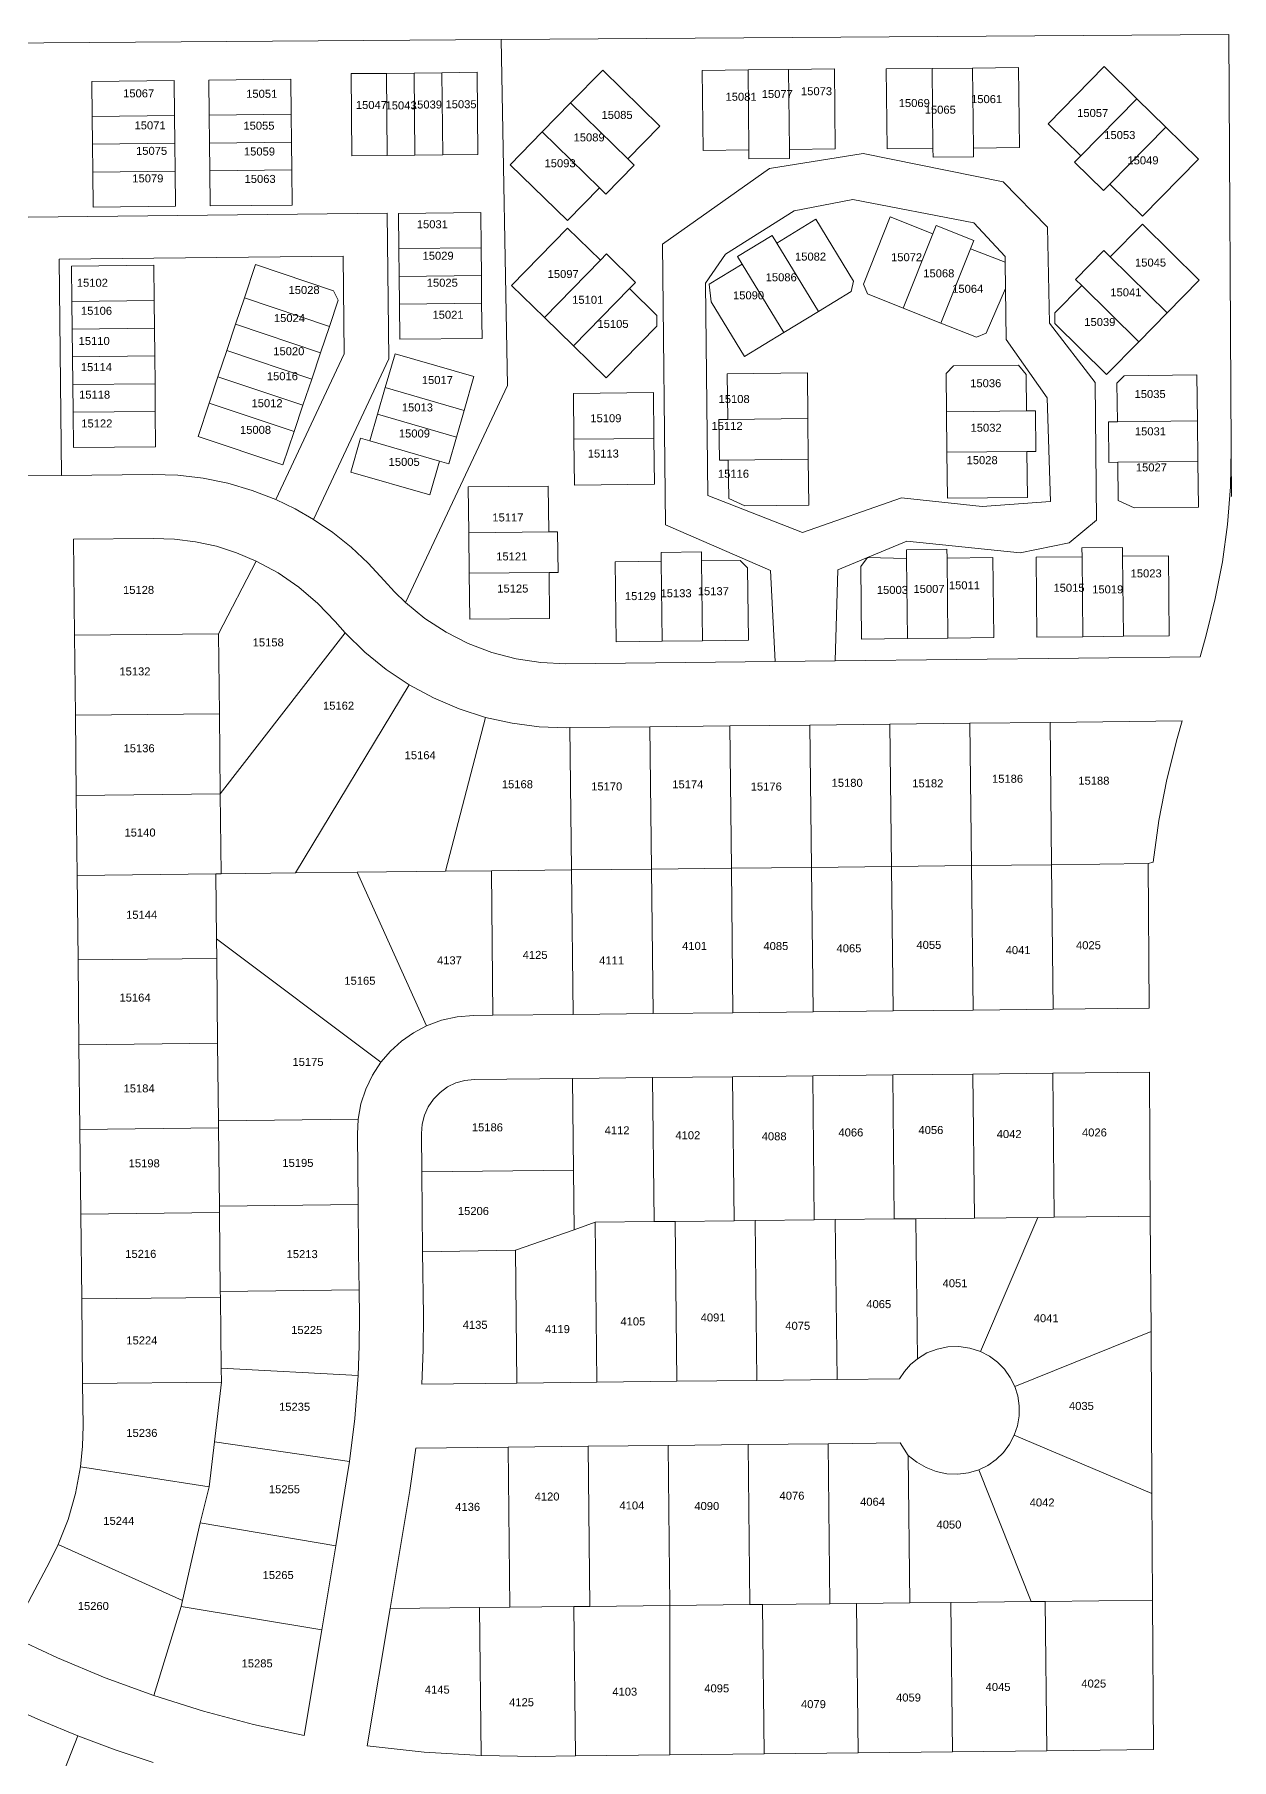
# Model space of a CAD drawing. Header units: feet. Extents: x 865220 to 5696323, y -2240498 to 1923703.
# Drawn here: x 2845307 to 2846429, y 958800 to 960417 of the extents above; entities that cross this region are included whole.
import ezdxf
from ezdxf.enums import TextEntityAlignment as Align

# ---------------------------------------------------------------- set-up
doc = ezdxf.new("R2010")
doc.units = ezdxf.units.FT
doc.header["$LTSCALE"] = 0.015
doc.header["$MEASUREMENT"] = 0
doc.layers.add('Dakota County Addresses', color=7, linetype='Continuous')
doc.layers.add('Dakota County Parcels', color=7, linetype='Continuous')
doc.styles.add('Dimensions 100', font='arial.ttf')

# ---------------------------------------------------------------- blocks, each defined once
blk = doc.blocks.new('ACMAP_ANN_TEMPLATE_Dakota County Addresses')
at = {"layer": 'Dakota County Addresses', "style": 'Dimensions 100'}
blk.add_attdef('DakotaCountyAddress', text='', height=50, dxfattribs=at).set_placement((0, 0), align=Align.CENTER)

msp = doc.modelspace()

# ---------------------------------------------------------------- linework, layer by layer
at = {"layer": 'Dakota County Parcels', "lineweight": 5}
for p, q in [((2845153.4, 960408.2), (2845744.7, 960412.2)), ((2845744.7, 960412.2), (2846426.5, 960417)), ((2845744.7, 960412.2), (2845750.7, 960087.9)), ((2846428.8, 960029), (2846426.5, 960417)), ((2845470.7, 960374.3), (2845547.6, 960375.2)), ((2845547.6, 960375.2), (2845548, 960342.2)), ((2845604.1, 960380.3), (2845637.1, 960380.6)), ((2845604.9, 960303.3), (2845604.1, 960380.3)), ((2845637.1, 960380.6), (2845663.1, 960380.9)), ((2845637.9, 960303.7), (2845637.1, 960380.6)), ((2845663.1, 960380.9), (2845689.1, 960381.2)), ((2845663.9, 960303.9), (2845663.1, 960380.9)), ((2845689.1, 960381.2), (2845722.1, 960381.6)), ((2845689.9, 960304.2), (2845689.1, 960381.2)), ((2845722.1, 960381.6), (2845722.9, 960304.6)), ((2845809.7, 960352.9), (2845839.8, 960383.7)), ((2845839.8, 960383.7), (2845893.4, 960331.2)), ((2845933, 960383.4), (2845976, 960383.8)), ((2845933.9, 960308.4), (2845933, 960383.4)), ((2845976, 960383.8), (2846014, 960384.2)), ((2845976.9, 960308.8), (2845976, 960383.8)), ((2846014, 960384.2), (2846057, 960384.7)), ((2846014.8, 960309.3), (2846014, 960384.2)), ((2846057.8, 960309.7), (2846057, 960384.7)), ((2846105.5, 960384.7), (2846148.5, 960385.2)), ((2846106.3, 960309.7), (2846105.5, 960384.7)), ((2846148.5, 960385.2), (2846186.5, 960385.6)), ((2846149.3, 960310.2), (2846148.5, 960385.2)), ((2846186.5, 960385.6), (2846229.5, 960386.1)), ((2846187.3, 960310.6), (2846186.5, 960385.6)), ((2846229.5, 960386.1), (2846230.3, 960311.1)), ((2846257.2, 960333.3), (2846309.6, 960386.9)), ((2846309.6, 960386.9), (2846340.3, 960356.8)), ((2845361.2, 960373.1), (2845438.2, 960374)), ((2845361.5, 960340.1), (2845361.2, 960373.1)), ((2845438.2, 960374), (2845438.5, 960341)), ((2845471, 960341.3), (2845470.7, 960374.3)), ((2845783.2, 960325.8), (2845809.7, 960352.9)), ((2845809.7, 960352.9), (2845863.3, 960300.5)), ((2846287.9, 960303.2), (2846340.3, 960356.8)), ((2846340.3, 960356.8), (2846367.5, 960330.3)), ((2845361.5, 960340.1), (2845438.5, 960341)), ((2845361.8, 960314.1), (2845361.5, 960340.1)), ((2845438.5, 960341), (2845438.8, 960315)), ((2845471, 960341.3), (2845548, 960342.2)), ((2845471.3, 960315.3), (2845471, 960341.3)), ((2845548, 960342.2), (2845548.3, 960316.2)), ((2845893.4, 960331.2), (2845863.3, 960300.5)), ((2846287.9, 960303.2), (2846257.2, 960333.3)), ((2846315.1, 960276.7), (2846367.5, 960330.3)), ((2846367.5, 960330.3), (2846398.2, 960300.2)), ((2845361.8, 960314.1), (2845438.8, 960315)), ((2845362.1, 960288.1), (2845361.8, 960314.1)), ((2845438.8, 960315), (2845439.1, 960289)), ((2845471.3, 960315.3), (2845548.3, 960316.2)), ((2845471.6, 960289.3), (2845471.3, 960315.3)), ((2845548.3, 960316.2), (2845548.6, 960290.2)), ((2845753.1, 960295), (2845783.2, 960325.8)), ((2845783.2, 960325.8), (2845836.8, 960273.3)), ((2846149.3, 960310.2), (2846106.3, 960309.7)), ((2846149.4, 960301.9), (2846149.3, 960310.2)), ((2846230.3, 960311.1), (2846187.3, 960310.6)), ((2846187.3, 960310.6), (2846187.4, 960302.3)), ((2845637.9, 960303.7), (2845604.9, 960303.3)), ((2845663.9, 960303.9), (2845637.9, 960303.7)), ((2845689.9, 960304.2), (2845663.9, 960303.9)), ((2845722.9, 960304.6), (2845689.9, 960304.2)), ((2845806.7, 960242.6), (2845753.1, 960295)), ((2845869.3, 960294.6), (2845842.7, 960267.5)), ((2845863.3, 960300.5), (2845869.3, 960294.6)), ((2845933.9, 960308.4), (2845976.9, 960308.8)), ((2845976.9, 960308.8), (2845976.9, 960300.5)), ((2845976.9, 960300.5), (2846014.9, 960300.9)), ((2845996, 960291.5), (2846083.9, 960305.5)), ((2846014.8, 960309.3), (2846057.8, 960309.7)), ((2846014.8, 960309.3), (2846014.9, 960300.9)), ((2846083.9, 960305.5), (2846215.2, 960278.9)), ((2846187.4, 960302.3), (2846149.4, 960301.9)), ((2846282.1, 960297.3), (2846287.9, 960303.2)), ((2846309.2, 960270.7), (2846282.1, 960297.3)), ((2846398.2, 960300.2), (2846345.8, 960246.6)), ((2845362.1, 960288.1), (2845439.1, 960289)), ((2845362.5, 960255.1), (2845362.1, 960288.1)), ((2845439.1, 960289), (2845439.5, 960256)), ((2845471.6, 960289.3), (2845548.6, 960290.2)), ((2845471.9, 960256.3), (2845471.6, 960289.3)), ((2845548.6, 960290.2), (2845548.9, 960257.2)), ((2845895.8, 960220.5), (2845996, 960291.5)), ((2846215.2, 960278.9), (2846256.6, 960236.4)), ((2845836.8, 960273.3), (2845806.7, 960242.6)), ((2845842.7, 960267.5), (2845836.8, 960273.3)), ((2846019.4, 960251.8), (2846074.3, 960262.4)), ((2846074.3, 960262.4), (2846187.6, 960240.6)), ((2846315.1, 960276.7), (2846309.2, 960270.7)), ((2846345.8, 960246.6), (2846315.1, 960276.7)), ((2845260.6, 960245.5), (2845638, 960249.6)), ((2845439.5, 960256), (2845362.5, 960255.1)), ((2845548.9, 960257.2), (2845471.9, 960256.3)), ((2845638, 960249.6), (2845639.5, 960113.1)), ((2845725.5, 960250.1), (2845648.5, 960249.3)), ((2845648.5, 960249.3), (2845648.9, 960216.3)), ((2845725.9, 960217.1), (2845725.5, 960250.1)), ((2845954.9, 960211.1), (2846019.4, 960251.8)), ((2846084.1, 960183), (2846109.2, 960246.2)), ((2846109.2, 960246.2), (2846149.2, 960230.3)), ((2845754.5, 960181.8), (2845806.9, 960235.4)), ((2845806.9, 960235.4), (2845837.7, 960205.4)), ((2846002.9, 960221.5), (2846039.6, 960243.9)), ((2846039.6, 960243.9), (2846075, 960185.8)), ((2846121.5, 960160.6), (2846149.2, 960230.3)), ((2846149.2, 960230.3), (2846152.2, 960238)), ((2846152.2, 960238), (2846187.5, 960224)), ((2846187.6, 960240.6), (2846216.9, 960209)), ((2846256.6, 960236.4), (2846258.6, 960146.4)), ((2846315.4, 960208.7), (2846345.6, 960239.3)), ((2846345.6, 960239.3), (2846398.9, 960186.7)), ((2845648.9, 960216.3), (2845725.9, 960217.1)), ((2845648.9, 960216.3), (2845649.2, 960190.3)), ((2845726.1, 960191.1), (2845725.9, 960217.1)), ((2845898.7, 959957.5), (2845895.8, 960220.5)), ((2845966.1, 960208.8), (2845998.6, 960228.6)), ((2845998.6, 960228.6), (2846002.9, 960221.5)), ((2846041.9, 960157.4), (2846002.9, 960221.5)), ((2846156.8, 960146.6), (2846184.5, 960216.2)), ((2846187.5, 960224), (2846184.5, 960216.2)), ((2846184.5, 960216.2), (2846217, 960203.7)), ((2846282.8, 960187.5), (2846309.4, 960214.5)), ((2846309.4, 960214.5), (2846315.4, 960208.7)), ((2845596.5, 960209.2), (2845330.5, 960206.3)), ((2845332.7, 960003.8), (2845330.5, 960206.3)), ((2845342.1, 960199.9), (2845419.1, 960200.7)), ((2845342.4, 960166.9), (2845342.1, 960199.9)), ((2845419.1, 960200.7), (2845419.4, 960167.7)), ((2845504.1, 960170.1), (2845514.6, 960201.4)), ((2845514.6, 960201.4), (2845587.6, 960176.9)), ((2845597.5, 960117.6), (2845596.5, 960209.2)), ((2845785.2, 960151.8), (2845837.7, 960205.4)), ((2845837.7, 960205.4), (2845843.5, 960211.3)), ((2845843.5, 960211.3), (2845870.7, 960184.7)), ((2845936.2, 960183.9), (2845954.9, 960211.1)), ((2845939.7, 960183), (2845970.5, 960201.7)), ((2845970.5, 960201.7), (2845966.1, 960208.8)), ((2846009.5, 960137.7), (2845970.5, 960201.7)), ((2846216.9, 960209), (2846217, 960203.7)), ((2846217, 960203.7), (2846217.2, 960179)), ((2846315.4, 960208.7), (2846368.8, 960156)), ((2845649.2, 960190.3), (2845726.1, 960191.1)), ((2845649.2, 960190.3), (2845649.4, 960164.3)), ((2845726.4, 960165.1), (2845726.1, 960191.1)), ((2845785.2, 960151.8), (2845754.5, 960181.8)), ((2845870.7, 960184.7), (2845864.8, 960178.8)), ((2845938.4, 959984.9), (2845936.2, 960183.9)), ((2845941.6, 960166.5), (2845939.7, 960183)), ((2846075, 960185.8), (2846072.7, 960176.2)), ((2846088, 960173.9), (2846084.1, 960183)), ((2846263.4, 960156), (2846288.7, 960181.6)), ((2846288.7, 960181.6), (2846282.8, 960187.5)), ((2846288.7, 960181.6), (2846342.1, 960129)), ((2846398.9, 960186.7), (2846368.8, 960156)), ((2845342.4, 960166.9), (2845419.4, 960167.7)), ((2845342.7, 960140.9), (2845342.4, 960166.9)), ((2845419.4, 960167.7), (2845419.7, 960141.7)), ((2845495.8, 960145.5), (2845504.1, 960170.1)), ((2845504.1, 960170.1), (2845583.7, 960143.4)), ((2845592, 960168.1), (2845583.7, 960143.4)), ((2845587.6, 960176.9), (2845592, 960168.1)), ((2845649.4, 960164.3), (2845726.4, 960165.1)), ((2845726.8, 960132.1), (2845726.4, 960165.1)), ((2845812.4, 960125.2), (2845864.8, 960178.8)), ((2845864.8, 960178.8), (2845890.6, 960153.6)), ((2845972.8, 960115.3), (2845941.6, 960166.5)), ((2846072.7, 960176.2), (2846041.9, 960157.4)), ((2846121.5, 960160.6), (2846088, 960173.9)), ((2846217.2, 960179), (2846199.3, 960137.2)), ((2846217.2, 960179), (2846217.8, 960131)), ((2845649.4, 960164.3), (2845649.8, 960131.3)), ((2845812.4, 960125.2), (2845785.2, 960151.8)), ((2845890.6, 960153.6), (2845890.7, 960143.7)), ((2846041.9, 960157.4), (2846009.5, 960137.7)), ((2846156.8, 960146.6), (2846121.5, 960160.6)), ((2846263.5, 960146.1), (2846263.4, 960156)), ((2846368.8, 960156), (2846342.1, 960129)), ((2845342.7, 960140.9), (2845419.7, 960141.7)), ((2845343, 960114.9), (2845342.7, 960140.9)), ((2845419.7, 960141.7), (2845420, 960115.7)), ((2845487.6, 960120.8), (2845495.8, 960145.5)), ((2845495.8, 960145.5), (2845575.5, 960118.8)), ((2845583.7, 960143.4), (2845575.5, 960118.8)), ((2845890.7, 960143.7), (2845843.1, 960095.1)), ((2846009.5, 960137.7), (2845972.8, 960115.3)), ((2846190.2, 960133.3), (2846156.8, 960146.6)), ((2846199.3, 960137.2), (2846190.2, 960133.3)), ((2846258.6, 960146.4), (2846301.2, 960090.9)), ((2846311.9, 960098.4), (2846263.5, 960146.1)), ((2845479.3, 960096.2), (2845487.6, 960120.8)), ((2845487.6, 960120.8), (2845567.2, 960094.1)), ((2845533.4, 959981.1), (2845597.5, 960117.6)), ((2845575.5, 960118.8), (2845567.2, 960094.1)), ((2845645.2, 960117.7), (2845636, 960086)), ((2845719.1, 960096.4), (2845645.2, 960117.7)), ((2845649.8, 960131.3), (2845726.8, 960132.1)), ((2845843.1, 960095.1), (2845812.4, 960125.2)), ((2846217.8, 960131), (2846256.4, 960076.4)), ((2846342.1, 960129), (2846311.9, 960098.4)), ((2845343, 960114.9), (2845420, 960115.7)), ((2845343.3, 960088.9), (2845343, 960114.9)), ((2845420, 960115.7), (2845420.3, 960089.7)), ((2845639.5, 960113.1), (2845568.8, 959962.5)), ((2845956.6, 960099.1), (2846031.6, 960100)), ((2846031.6, 960100), (2846032.1, 960057)), ((2846161.6, 960099.4), (2846168.5, 960106.4)), ((2846168.5, 960106.4), (2846229.5, 960107.1)), ((2846229.5, 960107.1), (2846236.6, 960098.2)), ((2845343.3, 960088.9), (2845420.3, 960089.7)), ((2845343.6, 960062.9), (2845343.3, 960088.9)), ((2845420.3, 960089.7), (2845420.6, 960063.7)), ((2845471, 960071.5), (2845479.3, 960096.2)), ((2845479.3, 960096.2), (2845558.9, 960069.5)), ((2845567.2, 960094.1), (2845558.9, 960069.5)), ((2845636, 960086), (2845628.8, 960061.1)), ((2845636, 960086), (2845710, 960064.7)), ((2845750.7, 960087.9), (2845655.1, 959884.5)), ((2845710, 960064.7), (2845719.1, 960096.4)), ((2845957.1, 960056.1), (2845956.6, 960099.1)), ((2846162, 960063.4), (2846161.6, 960099.4)), ((2846236.6, 960098.2), (2846237, 960064.2)), ((2846301.2, 960090.9), (2846302.6, 959961.9)), ((2846321.7, 960090.1), (2846328.6, 960097.2)), ((2846322.1, 960054.1), (2846321.7, 960090.1)), ((2846328.6, 960097.2), (2846396.6, 960097.9)), ((2846396.6, 960097.9), (2846397.1, 960054.9)), ((2845460.6, 960040.3), (2845471, 960071.5)), ((2845471, 960071.5), (2845550.7, 960044.8)), ((2845558.9, 960069.5), (2845550.7, 960044.8)), ((2845812.4, 960080.6), (2845887.3, 960081.4)), ((2845812.8, 960037.6), (2845812.4, 960080.6)), ((2845887.3, 960081.4), (2845887.8, 960038.4)), ((2846256.4, 960076.4), (2846259.4, 959979.4)), ((2845343.6, 960062.9), (2845420.6, 960063.7)), ((2845343.9, 960029.9), (2845343.6, 960062.9)), ((2845420.6, 960063.7), (2845420.9, 960030.7)), ((2845628.8, 960061.1), (2845621.5, 960036.1)), ((2845628.8, 960061.1), (2845702.7, 960039.7)), ((2845702.7, 960039.7), (2845710, 960064.7)), ((2845949.2, 960018.1), (2845948.8, 960056.1)), ((2845948.8, 960056.1), (2845957.1, 960056.1)), ((2845957.1, 960056.1), (2846032.1, 960057)), ((2846032.1, 960057), (2846032.5, 960019)), ((2846162, 960063.4), (2846237, 960064.2)), ((2846162.4, 960025.4), (2846162, 960063.4)), ((2846237, 960064.2), (2846245.3, 960064.3)), ((2846245.3, 960064.3), (2846245.7, 960026.3)), ((2846313.8, 960054), (2846322.1, 960054.1)), ((2846314.2, 960016), (2846313.8, 960054)), ((2846322.1, 960054.1), (2846397.1, 960054.9)), ((2846397.1, 960054.9), (2846397.5, 960016.9)), ((2845540.2, 960013.6), (2845460.6, 960040.3)), ((2845550.7, 960044.8), (2845540.2, 960013.6)), ((2845612.9, 960038.6), (2845603.7, 960006.9)), ((2845621.5, 960036.1), (2845612.9, 960038.6)), ((2845621.5, 960036.1), (2845686.9, 960017.2)), ((2845695.5, 960014.7), (2845702.7, 960039.7)), ((2845812.8, 960037.6), (2845887.8, 960038.4)), ((2845813.3, 959994.6), (2845812.8, 960037.6)), ((2845887.8, 960038.4), (2845888.3, 959995.4)), ((2845420.9, 960030.7), (2845343.9, 960029.9)), ((2846162.4, 960025.4), (2846237.4, 960026.2)), ((2846162.9, 959982.4), (2846162.4, 960025.4)), ((2846245.7, 960026.3), (2846237.4, 960026.2)), ((2846237.4, 960026.2), (2846237.9, 959983.2)), ((2846428.8, 960024.9), (2846428.8, 960026.9)), ((2846428.8, 960022.9), (2846428.8, 960024.9)), ((2846428.8, 960020.9), (2846428.8, 960022.9)), ((2846428.9, 960018.9), (2846428.8, 960020.9)), ((2845292.7, 960003.3), (2845332.7, 960003.8)), ((2845332.7, 960003.8), (2845418, 960004.7)), ((2845603.7, 960006.9), (2845677.7, 959985.5)), ((2845677.7, 959985.5), (2845686.9, 960017.2)), ((2845686.9, 960017.2), (2845695.5, 960014.7)), ((2845957.5, 960018.2), (2845949.2, 960018.1)), ((2845957.5, 960018.2), (2846032.5, 960019)), ((2845957.9, 959982.2), (2845957.5, 960018.2)), ((2846032.5, 960019), (2846033, 959976)), ((2846322.5, 960016.1), (2846314.2, 960016)), ((2846322.5, 960016.1), (2846397.5, 960016.9)), ((2846322.9, 959980.1), (2846322.5, 960016.1)), ((2846397.5, 960016.9), (2846398, 959973.9)), ((2846428.9, 960016.9), (2846428.9, 960018.9)), ((2846428.9, 960013.9), (2846428.9, 960016.9)), ((2846428.9, 960011.9), (2846428.9, 960013.9)), ((2846428.9, 960009.9), (2846428.9, 960011.9)), ((2846428.9, 960007.9), (2846428.9, 960009.9)), ((2846428.9, 960005.9), (2846428.9, 960007.9)), ((2846428.9, 960003.9), (2846428.9, 960005.9)), ((2846429, 960001.9), (2846428.9, 960003.9)), ((2845713.8, 959993), (2845788.8, 959993.8)), ((2845714.3, 959950), (2845713.8, 959993)), ((2845788.8, 959993.8), (2845789.3, 959950.8)), ((2845888.3, 959995.4), (2845813.3, 959994.6)), ((2846429, 959999.9), (2846429, 960001.9)), ((2846429, 959997.9), (2846429, 959999.9)), ((2846429, 959995.9), (2846429, 959997.9)), ((2846429, 959993.9), (2846429, 959995.9)), ((2846429, 959991.9), (2846429, 959993.9)), ((2846429, 959990), (2846429, 959991.9)), ((2846429, 959988), (2846429, 959990)), ((2846429.1, 959986), (2846429, 959988)), ((2846027.2, 959950.4), (2845938.4, 959984.9)), ((2845973, 959975.3), (2845957.9, 959982.2)), ((2846033, 959976), (2845973, 959975.3)), ((2846119.9, 959982.9), (2846027.2, 959950.4)), ((2846195.5, 959974.7), (2846119.9, 959982.9)), ((2846237.9, 959983.2), (2846162.9, 959982.4)), ((2846259.4, 959979.4), (2846195.5, 959974.7)), ((2846338, 959973.3), (2846322.9, 959980.1)), ((2846398, 959973.9), (2846338, 959973.3)), ((2846429.1, 959984), (2846429.1, 959986)), ((2845997.1, 959914.6), (2845898.7, 959957.5)), ((2846302.6, 959961.9), (2846276.9, 959940.6)), ((2845343.9, 959943.9), (2845418.6, 959944.7)), ((2845344.8, 959853.9), (2845343.9, 959943.9)), ((2845714.3, 959950), (2845789.3, 959950.8)), ((2845714.7, 959912), (2845714.3, 959950)), ((2845789.3, 959950.8), (2845797.6, 959950.9)), ((2845797.6, 959950.9), (2845798, 959912.9)), ((2846124.8, 959942), (2846088, 959926.7)), ((2846231, 959931.1), (2846124.8, 959942)), ((2846276.9, 959940.6), (2846231, 959931.1)), ((2845479.8, 959855.4), (2845515.2, 959923.5)), ((2845851.6, 959922.8), (2845894.6, 959923.3)), ((2845852.4, 959847.8), (2845851.6, 959922.8)), ((2845894.5, 959931.6), (2845932.5, 959932)), ((2845894.6, 959923.3), (2845894.5, 959931.6)), ((2845895.4, 959848.3), (2845894.6, 959923.3)), ((2845932.5, 959932), (2845932.5, 959923.7)), ((2845932.5, 959923.7), (2845968.5, 959924.1)), ((2845933.4, 959848.7), (2845932.5, 959923.7)), ((2845968.5, 959924.1), (2845975.6, 959917.2)), ((2846088, 959926.7), (2846060.1, 959915.3)), ((2846081.6, 959918.3), (2846088, 959926.7)), ((2846088, 959926.7), (2846124.5, 959925.8)), ((2846124.4, 959934.1), (2846162.4, 959934.5)), ((2846124.5, 959925.8), (2846124.4, 959934.1)), ((2846125.3, 959850.8), (2846124.5, 959925.8)), ((2846162.4, 959934.5), (2846162.5, 959926.2)), ((2846162.5, 959926.2), (2846205.5, 959926.7)), ((2846163.3, 959851.2), (2846162.5, 959926.2)), ((2846205.5, 959926.7), (2846206.3, 959851.7)), ((2846246, 959927.1), (2846289, 959927.6)), ((2846246.8, 959852.1), (2846246, 959927.1)), ((2846288.9, 959935.9), (2846326.9, 959936.3)), ((2846289, 959927.6), (2846288.9, 959935.9)), ((2846289.8, 959852.6), (2846289, 959927.6)), ((2846326.9, 959936.3), (2846327, 959928)), ((2846327, 959928), (2846370, 959928.5)), ((2846327.8, 959853), (2846327, 959928)), ((2846370, 959928.5), (2846370.8, 959853.5)), ((2845714.7, 959912), (2845789.7, 959912.8)), ((2845715.2, 959869), (2845714.7, 959912)), ((2845798, 959912.9), (2845789.7, 959912.8)), ((2845789.7, 959912.8), (2845790.1, 959869.8)), ((2845975.6, 959917.2), (2845976.4, 959849.2)), ((2846001.6, 959829.5), (2845997.1, 959914.6)), ((2846060.1, 959915.3), (2846057.6, 959830.1)), ((2846082.3, 959850.3), (2846081.6, 959918.3)), ((2845589.1, 959866.7), (2845598.4, 959856.2)), ((2845790.1, 959869.8), (2845715.2, 959869)), ((2845344.8, 959853.9), (2845479.8, 959855.4)), ((2845345.7, 959778.9), (2845344.8, 959853.9)), ((2845480.6, 959780.4), (2845479.8, 959855.4)), ((2845481.5, 959705.4), (2845598.4, 959856.2)), ((2845895.4, 959848.3), (2845852.4, 959847.8)), ((2845933.4, 959848.7), (2845895.4, 959848.3)), ((2845976.4, 959849.2), (2845933.4, 959848.7)), ((2846125.3, 959850.8), (2846082.3, 959850.3)), ((2846163.3, 959851.2), (2846125.3, 959850.8)), ((2846206.3, 959851.7), (2846163.3, 959851.2)), ((2846289.8, 959852.6), (2846246.8, 959852.1)), ((2846327.8, 959853), (2846289.8, 959852.6)), ((2846370.8, 959853.5), (2846327.8, 959853)), ((2846405.3, 959854.1), (2846399.6, 959833.8)), ((2845805.4, 959827.3), (2846001.6, 959829.5)), ((2846001.6, 959829.5), (2846057.6, 959830.1)), ((2846057.6, 959830.1), (2846399.6, 959833.8)), ((2845552.1, 959631.2), (2845658.4, 959807.5)), ((2845345.7, 959778.9), (2845480.6, 959780.4)), ((2845346.5, 959703.9), (2845345.7, 959778.9)), ((2845480.6, 959780.4), (2845481.5, 959705.4)), ((2845692.5, 959632.7), (2845729.9, 959777)), ((2845806, 959767.3), (2845809, 959767.4)), ((2845809, 959767.4), (2845884, 959768.2)), ((2845810.5, 959634), (2845809, 959767.4)), ((2845884, 959768.2), (2845959, 959769)), ((2845885.5, 959634.8), (2845884, 959768.2)), ((2845959, 959769), (2846034, 959769.8)), ((2845960.5, 959635.6), (2845959, 959769)), ((2846034, 959769.8), (2846109, 959770.6)), ((2846035.5, 959636.4), (2846034, 959769.8)), ((2846109, 959770.6), (2846184, 959771.4)), ((2846110.4, 959637.3), (2846109, 959770.6)), ((2846184, 959771.4), (2846259, 959772.3)), ((2846185.4, 959638.1), (2846184, 959771.4)), ((2846259, 959772.3), (2846382.7, 959773.6)), ((2846260.4, 959638.9), (2846259, 959772.3)), ((2846382.7, 959773.6), (2846378.1, 959757.1)), ((2845346.5, 959703.9), (2845481.5, 959705.4)), ((2845347.3, 959628.9), (2845346.5, 959703.9)), ((2845482.3, 959630.4), (2845481.5, 959705.4)), ((2845482.3, 959630.4), (2845552.1, 959631.2)), ((2845552.1, 959631.2), (2845609.7, 959631.8)), ((2845609.7, 959631.8), (2845692.5, 959632.7)), ((2845609.7, 959631.8), (2845674.7, 959487.9)), ((2845692.5, 959632.7), (2845735.5, 959633.2)), ((2845735.5, 959633.2), (2845810.5, 959634)), ((2845737, 959497.8), (2845735.5, 959633.2)), ((2845810.5, 959634), (2845885.5, 959634.8)), ((2845812, 959498.6), (2845810.5, 959634)), ((2845885.5, 959634.8), (2845960.5, 959635.6)), ((2845887, 959499.4), (2845885.5, 959634.8)), ((2845960.5, 959635.6), (2846035.5, 959636.4)), ((2845961.9, 959500.2), (2845960.5, 959635.6)), ((2846035.5, 959636.4), (2846110.4, 959637.3)), ((2846036.9, 959501), (2846035.5, 959636.4)), ((2846110.4, 959637.3), (2846185.4, 959638.1)), ((2846111.9, 959501.9), (2846110.4, 959637.3)), ((2846185.4, 959638.1), (2846260.4, 959638.9)), ((2846186.9, 959502.7), (2846185.4, 959638.1)), ((2846260.4, 959638.9), (2846351.1, 959639.9)), ((2846261.9, 959503.5), (2846260.4, 959638.9)), ((2846351.1, 959639.9), (2846355.7, 959641.4)), ((2846351.9, 959504.5), (2846351.1, 959639.9)), ((2845347.3, 959628.9), (2845477.3, 959630.4)), ((2845348.2, 959549.6), (2845347.3, 959628.9)), ((2845477.9, 959569.4), (2845477.3, 959630.4)), ((2845477.3, 959630.4), (2845482.3, 959630.4)), ((2845477.9, 959569.4), (2845632, 959453.7)), ((2845478.1, 959551), (2845477.9, 959569.4)), ((2845348.2, 959549.6), (2845478.1, 959551)), ((2845479, 959471.6), (2845478.1, 959551)), ((2845349, 959470.2), (2845348.2, 959549.6)), ((2846036.9, 959501), (2846111.9, 959501.9)), ((2846111.9, 959501.9), (2846186.9, 959502.7)), ((2846186.9, 959502.7), (2846261.9, 959503.5)), ((2846261.9, 959503.5), (2846351.9, 959504.5)), ((2845718.7, 959497.6), (2845737, 959497.8)), ((2845737, 959497.8), (2845812, 959498.6)), ((2845812, 959498.6), (2845887, 959499.4)), ((2845887, 959499.4), (2845961.9, 959500.2)), ((2845961.9, 959500.2), (2846036.9, 959501)), ((2845349, 959470.2), (2845479, 959471.6)), ((2845349.9, 959390.8), (2845349, 959470.2)), ((2845479.8, 959399), (2845479, 959471.6)), ((2845719.4, 959437.6), (2845811.6, 959438.6)), ((2845811.6, 959438.6), (2845886.6, 959439.4)), ((2845812.6, 959352.6), (2845811.6, 959438.6)), ((2845886.6, 959439.4), (2845961.6, 959440.2)), ((2845888.1, 959304.4), (2845886.6, 959439.4)), ((2845961.6, 959440.2), (2846036.6, 959441)), ((2845963.1, 959305.2), (2845961.6, 959440.2)), ((2846036.6, 959441), (2846111.6, 959441.9)), ((2846038.1, 959306.1), (2846036.6, 959441)), ((2846111.6, 959441.9), (2846186.6, 959442.7)), ((2846113.1, 959306.9), (2846111.6, 959441.9)), ((2846186.6, 959442.7), (2846261.6, 959443.5)), ((2846188.1, 959307.7), (2846186.6, 959442.7)), ((2846261.6, 959443.5), (2846352.2, 959444.5)), ((2846263, 959308.5), (2846261.6, 959443.5)), ((2846353, 959309.5), (2846352.2, 959444.5)), ((2845349.9, 959390.8), (2845479.9, 959392.2)), ((2845350.7, 959311.4), (2845349.9, 959390.8)), ((2845479.8, 959399), (2845610.7, 959400.4)), ((2845479.9, 959392.2), (2845479.8, 959399)), ((2845480.7, 959319), (2845479.9, 959392.2)), ((2845610.7, 959400.4), (2845609.9, 959386.4)), ((2845610.6, 959320.4), (2845609.9, 959386.4)), ((2845670.3, 959351.1), (2845669.9, 959387)), ((2845670.3, 959351.1), (2845812.6, 959352.6)), ((2845671.1, 959276.1), (2845670.3, 959351.1)), ((2845813.2, 959296.8), (2845812.6, 959352.6)), ((2845350.7, 959311.4), (2845480.7, 959312.8)), ((2845351.6, 959232), (2845350.7, 959311.4)), ((2845480.7, 959319), (2845610.6, 959320.4)), ((2845480.7, 959312.8), (2845480.7, 959319)), ((2845481.5, 959239), (2845480.7, 959312.8)), ((2845611.1, 959275.4), (2845610.6, 959320.4)), ((2846133.3, 959307.1), (2846188.1, 959307.7)), ((2846188.1, 959307.7), (2846247.7, 959308.4)), ((2846193.9, 959182.7), (2846247.7, 959308.4)), ((2846247.7, 959308.4), (2846263, 959308.5)), ((2846263, 959308.5), (2846353, 959309.5)), ((2846353.7, 959201.5), (2846353, 959309.5)), ((2845758, 959277.6), (2845813.2, 959296.8)), ((2845813.2, 959296.8), (2845832.8, 959303.8)), ((2845832.8, 959303.8), (2845888.1, 959304.4)), ((2845834.4, 959153.9), (2845832.8, 959303.8)), ((2845888.1, 959304.4), (2845907.8, 959304.6)), ((2845907.8, 959304.6), (2845963.1, 959305.2)), ((2845909.4, 959154.7), (2845907.8, 959304.6)), ((2845963.1, 959305.2), (2845982.8, 959305.5)), ((2845982.8, 959305.5), (2846038.1, 959306.1)), ((2845984.4, 959155.5), (2845982.8, 959305.5)), ((2846038.1, 959306.1), (2846057.8, 959306.3)), ((2846057.8, 959306.3), (2846113.1, 959306.9)), ((2846059.4, 959156.3), (2846057.8, 959306.3)), ((2846113.1, 959306.9), (2846133.3, 959307.1)), ((2846134.7, 959175.9), (2846133.3, 959307.1)), ((2845611.5, 959240.4), (2845611.1, 959275.4)), ((2845671.1, 959276.1), (2845758, 959277.6)), ((2845671.8, 959216.6), (2845671.1, 959276.1)), ((2845759.5, 959153), (2845758, 959277.6)), ((2845351.6, 959232), (2845481.6, 959233.4)), ((2845352.5, 959152.6), (2845351.6, 959232)), ((2845481.5, 959239), (2845611.5, 959240.4)), ((2845481.6, 959233.4), (2845481.5, 959239)), ((2845482.3, 959167), (2845481.6, 959233.4)), ((2845611.8, 959215.9), (2845611.5, 959240.4)), ((2846225.9, 959150), (2846353.7, 959201.5)), ((2846354.5, 959049.5), (2846353.7, 959201.5)), ((2845482.3, 959167), (2845610.6, 959160.3)), ((2845482.5, 959154), (2845482.3, 959167)), ((2845352.5, 959152.6), (2845482.5, 959154)), ((2845352.9, 959113.1), (2845352.5, 959152.6)), ((2845475.9, 959098.1), (2845482.5, 959154)), ((2845670.3, 959152.1), (2845759.5, 959153)), ((2845759.5, 959153), (2845834.4, 959153.9)), ((2845834.4, 959153.9), (2845909.4, 959154.7)), ((2845909.4, 959154.7), (2845984.4, 959155.5)), ((2845984.4, 959155.5), (2846059.4, 959156.3)), ((2846059.4, 959156.3), (2846117.9, 959156.9)), ((2845471, 959055.9), (2845475.9, 959098.1)), ((2845475.9, 959098.1), (2845602.6, 959079.6)), ((2846225.5, 959104.1), (2846354.5, 959049.5)), ((2845659.1, 959052.4), (2845664.8, 959092)), ((2845664.8, 959092), (2845751.1, 959092.9)), ((2845751.1, 959092.9), (2845826.1, 959093.8)), ((2845752.7, 958943), (2845751.1, 959092.9)), ((2845826.1, 959093.8), (2845901.1, 959094.6)), ((2845827.7, 958943.8), (2845826.1, 959093.8)), ((2845901.1, 959094.6), (2845976.1, 959095.4)), ((2845902.7, 958944.6), (2845901.1, 959094.6)), ((2845976.1, 959095.4), (2846051.1, 959096.2)), ((2845977.7, 958945.4), (2845976.1, 959095.4)), ((2846051.1, 959096.2), (2846118.6, 959097)), ((2846052.7, 958946.2), (2846051.1, 959096.2)), ((2846118.6, 959097), (2846126.2, 959085.3)), ((2846127.7, 958947.1), (2846126.2, 959085.3)), ((2845350.5, 959074.5), (2845471, 959055.9)), ((2845599.9, 959062.3), (2845602.6, 959079.6)), ((2846192.3, 959071.7), (2846241.2, 958948.3)), ((2845462.5, 959022.1), (2845471, 959055.9)), ((2845589.6, 959000.5), (2845599.9, 959062.3)), ((2845640.7, 958941.7), (2845659.1, 959052.4)), ((2846355.1, 958949.5), (2846354.5, 959049.5)), ((2845446.1, 958949.4), (2845462.5, 959022.1)), ((2845462.5, 959022.1), (2845589.6, 959000.5)), ((2845321.8, 958985.7), (2845329.7, 959001.7)), ((2845329.7, 959001.7), (2845446.1, 958949.4)), ((2845576.5, 958921.7), (2845589.6, 959000.5)), ((2845284.8, 958916.1), (2845321.8, 958985.7)), ((2845419.3, 958860.2), (2845444.8, 958943.6)), ((2845444.8, 958943.6), (2845446.1, 958949.4)), ((2845444.8, 958943.6), (2845576.5, 958921.7)), ((2845619.2, 958813.1), (2845640.7, 958941.7)), ((2845640.7, 958941.7), (2845724.5, 958942.7)), ((2845724.5, 958942.7), (2845752.7, 958943)), ((2845726, 958803.9), (2845724.5, 958942.7)), ((2845752.7, 958943), (2845812.9, 958943.6)), ((2845812.9, 958943.6), (2845827.7, 958943.8)), ((2845814.4, 958803.6), (2845812.9, 958943.6)), ((2845827.7, 958943.8), (2845902.7, 958944.6)), ((2845902.7, 958944.6), (2845977.7, 958945.4)), ((2845902.7, 958804.6), (2845902.7, 958944.6)), ((2845977.7, 958945.4), (2845989.5, 958945.5)), ((2845989.5, 958945.5), (2846052.7, 958946.2)), ((2845991, 958805.6), (2845989.5, 958945.5)), ((2846052.7, 958946.2), (2846077.8, 958946.5)), ((2846077.8, 958946.5), (2846127.7, 958947.1)), ((2846079.3, 958806.5), (2846077.8, 958946.5)), ((2846127.7, 958947.1), (2846166.1, 958947.5)), ((2846166.1, 958947.5), (2846241.2, 958948.3)), ((2846167.6, 958807.5), (2846166.1, 958947.5)), ((2846241.2, 958948.3), (2846254.4, 958948.4)), ((2846254.4, 958948.4), (2846355.1, 958949.5)), ((2846256, 958808.5), (2846254.4, 958948.4)), ((2846355.9, 958809.5), (2846355.1, 958949.5)), ((2845560, 958822.9), (2845576.5, 958921.7)), ((2845285.7, 958664.5), (2845347.9, 958822.5)), ((2845991, 958805.6), (2846079.3, 958806.5)), ((2846079.3, 958806.5), (2846167.6, 958807.5)), ((2846167.6, 958807.5), (2846256, 958808.5)), ((2846256, 958808.5), (2846355.9, 958809.5)), ((2845726, 958803.9), (2845777.3, 958803.2)), ((2845777.3, 958803.2), (2845814.4, 958803.6)), ((2845814.4, 958803.6), (2845902.7, 958804.6)), ((2845902.7, 958804.6), (2845991, 958805.6))]:
    msp.add_line(p, q, dxfattribs=at)
for points in [[(2846405.3, 959854.1), (2846413.9, 959888.3), (2846420.5, 959922.9), (2846425.2, 959957.9), (2846428, 959993), (2846428.8, 960028.3)], [(2846428.8, 960026.9), (2846428.8, 960028.3), (2846428.8, 960029)], [(2845418, 960004.7), (2845441.7, 960003.9), (2845465.3, 960001.2), (2845488.5, 959996.4), (2845511.3, 959989.7), (2845533.4, 959981.1)], [(2845533.4, 959981.1), (2845551.5, 959972.5), (2845568.8, 959962.5)], [(2845568.8, 959962.5), (2845587, 959950.2), (2845604.1, 959936.5), (2845620.1, 959921.5), (2845634.9, 959905.4)], [(2845418.6, 959944.7), (2845438.5, 959944), (2845458.3, 959941.5), (2845477.8, 959937.3), (2845496.8, 959931.2), (2845515.2, 959923.5)], [(2845515.2, 959923.5), (2845535.8, 959912.4), (2845555.2, 959899.1), (2845573, 959883.8), (2845589.1, 959866.7)], [(2845634.9, 959905.4), (2845644.6, 959894.6), (2845655.1, 959884.5)], [(2845655.1, 959884.5), (2845673.3, 959869.6), (2845693, 959856.8), (2845713.9, 959846.1), (2845735.9, 959837.8), (2845758.7, 959831.8), (2845781.9, 959828.3), (2845805.4, 959827.3)], [(2845598.4, 959856.2), (2845616.9, 959838.1), (2845636.9, 959821.9), (2845658.4, 959807.5)], [(2845658.4, 959807.5), (2845681.3, 959795.2), (2845705.2, 959785), (2845729.9, 959777)], [(2845729.9, 959777), (2845755, 959771.5), (2845780.4, 959768.2), (2845806, 959767.3)], [(2846378.1, 959757.1), (2846368.5, 959718.9), (2846361, 959680.3), (2846355.7, 959641.4)], [(2845674.7, 959487.9), (2845662.5, 959481.4), (2845651.2, 959473.4), (2845640.9, 959464.2), (2845632, 959453.7)], [(2845718.7, 959497.6), (2845703.6, 959496.4), (2845688.9, 959493.1), (2845674.7, 959487.9)], [(2845632, 959453.7), (2845624, 959441.5), (2845617.8, 959428.4), (2845613.3, 959414.7), (2845610.7, 959400.4)], [(2845719.4, 959437.6), (2845710.7, 959436.7), (2845702.3, 959434.4), (2845694.4, 959430.6), (2845687.4, 959425.5), (2845681.3, 959419.3), (2845676.3, 959412.1), (2845672.7, 959404.2), (2845670.6, 959395.7), (2845669.9, 959387)], [(2845610.6, 959160.3), (2845611.6, 959188.1), (2845611.8, 959215.9)], [(2845670.3, 959152.1), (2845671.6, 959184.3), (2845671.8, 959216.6)], [(2846193.9, 959182.7), (2846184, 959185.9), (2846173.7, 959187.4), (2846163.4, 959187.1), (2846153.2, 959185), (2846143.6, 959181.3), (2846134.7, 959175.9)], [(2846225.9, 959150), (2846221.7, 959158.4), (2846216.2, 959166), (2846209.7, 959172.7), (2846202.2, 959178.3), (2846193.9, 959182.7)], [(2846134.7, 959175.9), (2846128.2, 959170.4), (2846122.6, 959164), (2846117.9, 959156.9)], [(2845602.6, 959079.6), (2845607.5, 959119.8), (2845610.6, 959160.3)], [(2846225.5, 959104.1), (2846228.4, 959113), (2846230, 959122.3), (2846230.1, 959131.7), (2846228.7, 959141), (2846225.9, 959150)], [(2845350.5, 959074.5), (2845352.4, 959093.8), (2845352.9, 959113.1)], [(2846192.3, 959071.7), (2846200.8, 959075.9), (2846208.6, 959081.4), (2846215.4, 959088.1), (2846221.1, 959095.7), (2846225.5, 959104.1)], [(2846126.2, 959085.3), (2846134.1, 959078.8), (2846142.9, 959073.8), (2846152.4, 959070.2), (2846162.3, 959068.1), (2846172.5, 959067.7), (2846182.5, 959068.9), (2846192.3, 959071.7)], [(2845329.7, 959001.7), (2845338.9, 959025.3), (2845345.9, 959049.6), (2845350.5, 959074.5)], [(2845284.8, 958916.1), (2845328.8, 958895.5), (2845373.7, 958876.8), (2845419.3, 958860.2)], [(2845419.3, 958860.2), (2845465.7, 958845.7), (2845512.6, 958833.2), (2845560, 958822.9)], [(2845279.1, 958852.2), (2845313.3, 958836.8), (2845347.9, 958822.5)], [(2845347.9, 958822.5), (2845383, 958809.3), (2845418.6, 958797.3)], [(2845619.2, 958813.1), (2845672.5, 958807.2), (2845726, 958803.9)]]:
    msp.add_lwpolyline(points, dxfattribs=at)

# ---------------------------------------------------------------- block references
at = {"layer": 'Dakota County Addresses', "lineweight": 5, "xscale": 0.15, "yscale": 0.15, "zscale": 0.15}
for p, values in [((2845405, 960358.1), {'DakotaCountyAddress': '15067'}), ((2845520.3, 960357.7), {'DakotaCountyAddress': '15051'}), ((2845969.5, 960354.9), {'DakotaCountyAddress': '15081'}), ((2846003.4, 960357.5), {'DakotaCountyAddress': '15077'}), ((2846040.2, 960360.1), {'DakotaCountyAddress': '15073'}), ((2846199.6, 960352.7), {'DakotaCountyAddress': '15061'}), ((2845623.1, 960347.2), {'DakotaCountyAddress': '15047'}), ((2845650.9, 960346.8), {'DakotaCountyAddress': '15043'}), ((2845674.7, 960347.6), {'DakotaCountyAddress': '15039'}), ((2845707.1, 960347.9), {'DakotaCountyAddress': '15035'}), ((2845853.3, 960337.9), {'DakotaCountyAddress': '15085'}), ((2846131.8, 960349), {'DakotaCountyAddress': '15069'}), ((2846156.2, 960342.8), {'DakotaCountyAddress': '15065'}), ((2846299, 960339.7), {'DakotaCountyAddress': '15057'}), ((2845415.7, 960328.1), {'DakotaCountyAddress': '15071'}), ((2845517.7, 960327.8), {'DakotaCountyAddress': '15055'}), ((2846324.4, 960319), {'DakotaCountyAddress': '15053'}), ((2845417.1, 960304.2), {'DakotaCountyAddress': '15075'}), ((2845518.2, 960303.6), {'DakotaCountyAddress': '15059'}), ((2845827.1, 960316.8), {'DakotaCountyAddress': '15089'}), ((2845799.9, 960292.6), {'DakotaCountyAddress': '15093'}), ((2846346.1, 960295.3), {'DakotaCountyAddress': '15049'}), ((2845413.6, 960278.4), {'DakotaCountyAddress': '15079'}), ((2845518.8, 960277.9), {'DakotaCountyAddress': '15063'}), ((2845680.2, 960235.4), {'DakotaCountyAddress': '15031'}), ((2845685.6, 960205.9), {'DakotaCountyAddress': '15029'}), ((2846034.6, 960205.1), {'DakotaCountyAddress': '15082'}), ((2846124.6, 960204.5), {'DakotaCountyAddress': '15072'}), ((2846154.8, 960189.4), {'DakotaCountyAddress': '15068'}), ((2846353.2, 960199.5), {'DakotaCountyAddress': '15045'}), ((2845361.6, 960180.6), {'DakotaCountyAddress': '15102'}), ((2845560, 960173.8), {'DakotaCountyAddress': '15028'}), ((2845689.5, 960180.6), {'DakotaCountyAddress': '15025'}), ((2845802.8, 960188.8), {'DakotaCountyAddress': '15097'}), ((2846007.1, 960185.7), {'DakotaCountyAddress': '15086'}), ((2846181.9, 960174.9), {'DakotaCountyAddress': '15064'}), ((2845825.8, 960164.6), {'DakotaCountyAddress': '15101'}), ((2845976.5, 960168.8), {'DakotaCountyAddress': '15090'}), ((2846330.1, 960171.6), {'DakotaCountyAddress': '15041'}), ((2845365.5, 960154.3), {'DakotaCountyAddress': '15106'}), ((2845546.3, 960147.5), {'DakotaCountyAddress': '15024'}), ((2845694.9, 960150.6), {'DakotaCountyAddress': '15021'}), ((2845849.5, 960142), {'DakotaCountyAddress': '15105'}), ((2846305.7, 960143.8), {'DakotaCountyAddress': '15039'}), ((2845363.3, 960126), {'DakotaCountyAddress': '15110'}), ((2845545.7, 960116.4), {'DakotaCountyAddress': '15020'}), ((2845365.4, 960101.5), {'DakotaCountyAddress': '15114'}), ((2845539.7, 960093), {'DakotaCountyAddress': '15016'}), ((2845684.9, 960089.4), {'DakotaCountyAddress': '15017'}), ((2846198.8, 960086.4), {'DakotaCountyAddress': '15036'}), ((2846352.8, 960076.3), {'DakotaCountyAddress': '15035'}), ((2845363.7, 960075.7), {'DakotaCountyAddress': '15118'}), ((2845525.3, 960067.7), {'DakotaCountyAddress': '15012'}), ((2845666.2, 960063.7), {'DakotaCountyAddress': '15013'}), ((2845963, 960071.6), {'DakotaCountyAddress': '15108'}), ((2845365.8, 960048.7), {'DakotaCountyAddress': '15122'}), ((2845842.8, 960053.6), {'DakotaCountyAddress': '15109'}), ((2845956.4, 960046.4), {'DakotaCountyAddress': '15112'}), ((2846199.1, 960044.7), {'DakotaCountyAddress': '15032'}), ((2845514.5, 960042.7), {'DakotaCountyAddress': '15008'}), ((2845663.4, 960039.3), {'DakotaCountyAddress': '15009'}), ((2846353.1, 960041.3), {'DakotaCountyAddress': '15031'}), ((2845653.8, 960012.7), {'DakotaCountyAddress': '15005'}), ((2845840.4, 960020.5), {'DakotaCountyAddress': '15113'}), ((2846195.4, 960014.3), {'DakotaCountyAddress': '15028'}), ((2845962.4, 960001.6), {'DakotaCountyAddress': '15116'}), ((2846354, 960007.5), {'DakotaCountyAddress': '15027'}), ((2845751, 959960.6), {'DakotaCountyAddress': '15117'}), ((2845754.6, 959924.1), {'DakotaCountyAddress': '15121'}), ((2846349.1, 959908.2), {'DakotaCountyAddress': '15023'}), ((2845404.9, 959892.7), {'DakotaCountyAddress': '15128'}), ((2845755.6, 959894), {'DakotaCountyAddress': '15125'}), ((2845875.2, 959886.9), {'DakotaCountyAddress': '15129'}), ((2845908.6, 959889.6), {'DakotaCountyAddress': '15133'}), ((2845943.5, 959891.5), {'DakotaCountyAddress': '15137'}), ((2846111.3, 959892.7), {'DakotaCountyAddress': '15003'}), ((2846145.6, 959893.6), {'DakotaCountyAddress': '15007'}), ((2846178.8, 959897), {'DakotaCountyAddress': '15011'}), ((2846276.8, 959894.7), {'DakotaCountyAddress': '15015'}), ((2846313.1, 959893.2), {'DakotaCountyAddress': '15019'}), ((2845526.4, 959843.5), {'DakotaCountyAddress': '15158'}), ((2845401.5, 959816.3), {'DakotaCountyAddress': '15132'}), ((2845592.3, 959784.2), {'DakotaCountyAddress': '15162'}), ((2845405.4, 959744.3), {'DakotaCountyAddress': '15136'}), ((2845668.8, 959737.8), {'DakotaCountyAddress': '15164'}), ((2845759.9, 959710.6), {'DakotaCountyAddress': '15168'}), ((2845843.6, 959708.5), {'DakotaCountyAddress': '15170'}), ((2845919.6, 959710.5), {'DakotaCountyAddress': '15174'}), ((2845993.1, 959708.4), {'DakotaCountyAddress': '15176'}), ((2846068.9, 959711.9), {'DakotaCountyAddress': '15180'}), ((2846144.5, 959711.4), {'DakotaCountyAddress': '15182'}), ((2846219.2, 959715.7), {'DakotaCountyAddress': '15186'}), ((2846300.1, 959713.9), {'DakotaCountyAddress': '15188'}), ((2845406.3, 959665.3), {'DakotaCountyAddress': '15140'}), ((2845407.8, 959588.2), {'DakotaCountyAddress': '15144'}), ((2845925.9, 959559.1), {'DakotaCountyAddress': '4101'}), ((2846002.1, 959558.9), {'DakotaCountyAddress': '4085'}), ((2846145.5, 959560), {'DakotaCountyAddress': '4055'}), ((2846295, 959559.7), {'DakotaCountyAddress': '4025'}), ((2845696.2, 959545.5), {'DakotaCountyAddress': '4137'}), ((2845776.5, 959550.6), {'DakotaCountyAddress': '4125'}), ((2845848.2, 959545.4), {'DakotaCountyAddress': '4111'}), ((2846070.6, 959556.8), {'DakotaCountyAddress': '4065'}), ((2846229.1, 959555.1), {'DakotaCountyAddress': '4041'}), ((2845612.3, 959526.4), {'DakotaCountyAddress': '15165'}), ((2845401.6, 959510.6), {'DakotaCountyAddress': '15164'}), ((2845563.7, 959450.3), {'DakotaCountyAddress': '15175'}), ((2845405.4, 959425.5), {'DakotaCountyAddress': '15184'}), ((2845731.8, 959389), {'DakotaCountyAddress': '15186'}), ((2845853.3, 959386.2), {'DakotaCountyAddress': '4112'}), ((2845919.6, 959381.6), {'DakotaCountyAddress': '4102'}), ((2846072.4, 959384.2), {'DakotaCountyAddress': '4066'}), ((2846147.4, 959386.5), {'DakotaCountyAddress': '4056'}), ((2846220.7, 959382.7), {'DakotaCountyAddress': '4042'}), ((2846300.6, 959384.2), {'DakotaCountyAddress': '4026'}), ((2846000.5, 959380.6), {'DakotaCountyAddress': '4088'}), ((2845410.2, 959355.3), {'DakotaCountyAddress': '15198'}), ((2845554.2, 959355.7), {'DakotaCountyAddress': '15195'}), ((2845718.7, 959310.6), {'DakotaCountyAddress': '15206'}), ((2845407, 959270.4), {'DakotaCountyAddress': '15216'}), ((2845558.2, 959270.2), {'DakotaCountyAddress': '15213'}), ((2846170, 959242.9), {'DakotaCountyAddress': '4051'}), ((2846098.5, 959223.3), {'DakotaCountyAddress': '4065'}), ((2845720.3, 959203.9), {'DakotaCountyAddress': '4135'}), ((2845868.1, 959207.1), {'DakotaCountyAddress': '4105'}), ((2845943.3, 959210.8), {'DakotaCountyAddress': '4091'}), ((2846255.4, 959210.1), {'DakotaCountyAddress': '4041'}), ((2845408, 959189.3), {'DakotaCountyAddress': '15224'}), ((2845562.5, 959199.1), {'DakotaCountyAddress': '15225'}), ((2845797.4, 959199.9), {'DakotaCountyAddress': '4119'}), ((2846022.6, 959203), {'DakotaCountyAddress': '4075'}), ((2845551.1, 959127.1), {'DakotaCountyAddress': '15235'}), ((2846288.4, 959127.9), {'DakotaCountyAddress': '4035'}), ((2845408, 959102.6), {'DakotaCountyAddress': '15236'}), ((2845541.6, 959049.8), {'DakotaCountyAddress': '15255'}), ((2845787.7, 959043), {'DakotaCountyAddress': '4120'}), ((2846017.2, 959043.8), {'DakotaCountyAddress': '4076'}), ((2845713.3, 959033.3), {'DakotaCountyAddress': '4136'}), ((2845867.2, 959034.6), {'DakotaCountyAddress': '4104'}), ((2845937.4, 959034.1), {'DakotaCountyAddress': '4090'}), ((2846092.7, 959038.1), {'DakotaCountyAddress': '4064'}), ((2846251.6, 959037.4), {'DakotaCountyAddress': '4042'}), ((2845386.4, 959020.2), {'DakotaCountyAddress': '15244'}), ((2846164.3, 959016.7), {'DakotaCountyAddress': '4050'}), ((2845535.7, 958969.4), {'DakotaCountyAddress': '15265'}), ((2845362.5, 958940.4), {'DakotaCountyAddress': '15260'}), ((2845516, 958886.6), {'DakotaCountyAddress': '15285'}), ((2846210.3, 958864.5), {'DakotaCountyAddress': '4045'}), ((2846300, 958867.7), {'DakotaCountyAddress': '4025'}), ((2845684.8, 958862), {'DakotaCountyAddress': '4145'}), ((2845763.8, 958850.2), {'DakotaCountyAddress': '4125'}), ((2845860.5, 958860.1), {'DakotaCountyAddress': '4103'}), ((2845946.7, 958863.2), {'DakotaCountyAddress': '4095'}), ((2846037.3, 958848.4), {'DakotaCountyAddress': '4079'}), ((2846126.4, 958854.6), {'DakotaCountyAddress': '4059'})]:
    msp.add_blockref('ACMAP_ANN_TEMPLATE_Dakota County Addresses', p, dxfattribs=at).add_auto_attribs(values)

doc.saveas('drawing.dxf')
